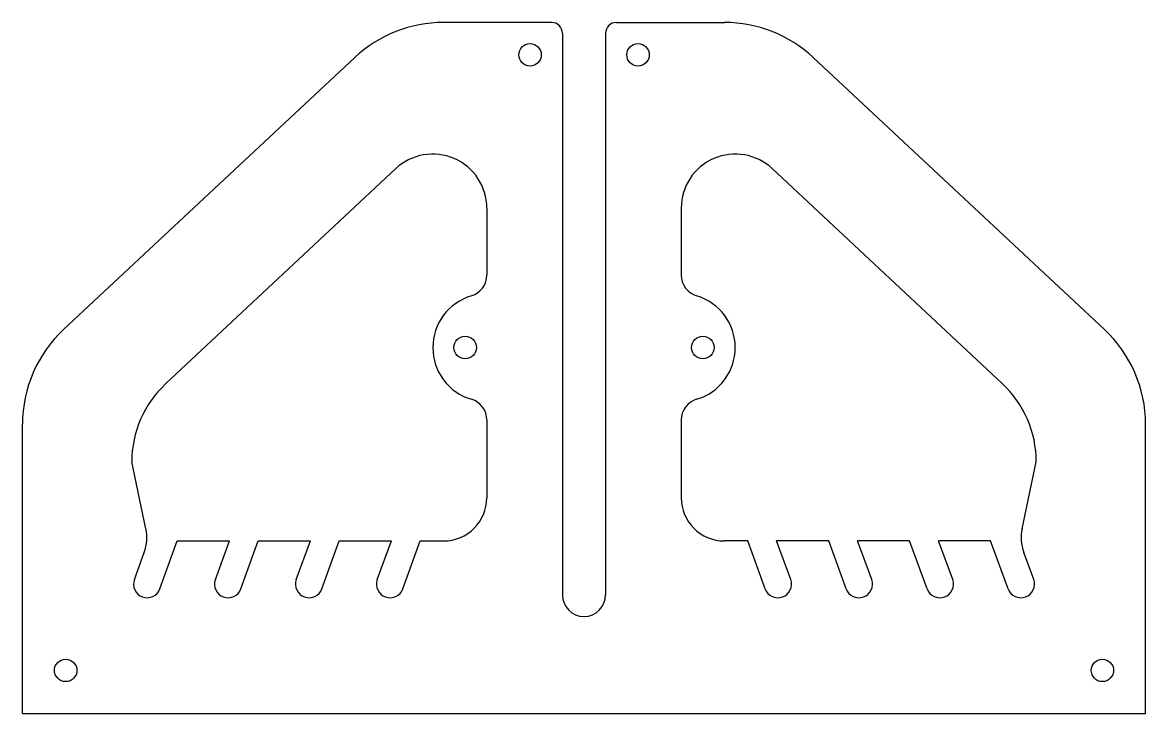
# Model space of a CAD drawing. Header units: millimetres. Extents: x 357.7 to 383.7, y 395 to 411.
import ezdxf

# ---------------------------------------------------------------- set-up
doc = ezdxf.new("R2010")
doc.units = ezdxf.units.MM

msp = doc.modelspace()

# ---------------------------------------------------------------- linework, layer by layer
for p, q in [((369.964, 410.976), (367.46, 410.976)), ((371.464, 410.976), (373.968, 410.976)), ((370.214, 410.726), (370.214, 397.723)), ((371.214, 410.726), (371.214, 397.723)), ((365.412, 410.168), (358.666, 403.866)), ((376.016, 410.168), (382.762, 403.866)), ((366.36, 407.592), (361.028, 402.61)), ((375.067, 407.592), (380.4, 402.61)), ((368.464, 406.679), (368.464, 405.127)), ((372.964, 406.679), (372.964, 405.127)), ((368.464, 401.773), (368.464, 399.973)), ((372.964, 401.773), (372.964, 399.973)), ((357.714, 394.976), (357.714, 401.674)), ((383.714, 394.976), (383.714, 401.674)), ((360.571, 399.256), (360.244, 400.805)), ((380.857, 399.256), (381.184, 400.805)), ((360.896, 397.865), (361.299, 398.973)), ((361.299, 398.973), (362.504, 398.973)), ((362.179, 398.081), (362.504, 398.973)), ((362.771, 397.865), (363.174, 398.973)), ((363.174, 398.973), (364.379, 398.973)), ((364.054, 398.081), (364.379, 398.973)), ((364.646, 397.865), (365.049, 398.973)), ((365.049, 398.973), (366.254, 398.973)), ((365.929, 398.081), (366.254, 398.973)), ((366.521, 397.865), (366.924, 398.973)), ((366.924, 398.973), (367.464, 398.973)), ((374.503, 398.973), (373.964, 398.973)), ((374.907, 397.865), (374.503, 398.973)), ((375.499, 398.081), (375.174, 398.973)), ((376.378, 398.973), (375.174, 398.973)), ((376.782, 397.865), (376.378, 398.973)), ((377.374, 398.081), (377.049, 398.973)), ((378.253, 398.973), (377.049, 398.973)), ((378.657, 397.865), (378.253, 398.973)), ((379.249, 398.081), (378.924, 398.973)), ((380.128, 398.973), (378.924, 398.973)), ((380.532, 397.865), (380.128, 398.973)), ((360.304, 398.081), (360.532, 398.707)), ((381.124, 398.081), (380.895, 398.707)), ((357.714, 394.976), (383.714, 394.976))]:
    msp.add_line(p, q)
for centre in [(369.464, 410.226), (371.964, 410.226), (367.964, 403.45), (373.464, 403.45), (358.714, 395.976), (382.714, 395.976)]:
    msp.add_circle(centre, 0.26)
for centre, radius, start, end in [((367.46, 407.976), 3, 90, 133.0549), ((369.964, 410.726), 0.25, 0, 90), ((371.464, 410.726), 0.25, 90, 180), ((373.968, 407.976), 3, 46.9451, 90), ((367.214, 406.679), 1.25, 0, 133.0549), ((374.214, 406.679), 1.25, 46.9451, 180), ((367.964, 405.127), 0.5, 286.6015, 0), ((373.464, 405.127), 0.5, 180, 253.3985), ((368.464, 403.45), 1.25, 106.6015, 253.3985), ((372.964, 403.45), 1.25, 286.6015, 73.3985), ((360.714, 401.674), 3, 133.0549, 180), ((380.714, 401.674), 3, 0, 46.9451), ((362.714, 400.805), 2.47, 133.0549, 180), ((378.714, 400.805), 2.47, 0, 46.9451), ((367.964, 401.773), 0.5, 360, 73.3985), ((373.464, 401.773), 0.5, 106.6015, 180), ((367.464, 399.973), 1, 270, 0), ((373.964, 399.973), 1, 180, 270), ((359.592, 399.05), 1, 340, 11.924), ((381.835, 399.05), 1, 168.076, 200), ((360.6, 397.973), 0.315, 160.0002, 339.9998), ((362.475, 397.973), 0.315, 160.0002, 339.9998), ((364.35, 397.973), 0.315, 160.0002, 339.9998), ((366.225, 397.973), 0.315, 160.0002, 339.9998), ((375.203, 397.973), 0.315, 200.0002, 19.9998), ((377.078, 397.973), 0.315, 200.0002, 19.9998), ((378.953, 397.973), 0.315, 200.0002, 19.9998), ((380.828, 397.973), 0.315, 200.0002, 19.9998), ((370.714, 397.723), 0.5, 180, 0)]:
    msp.add_arc(centre, radius, start, end)

doc.saveas('drawing.dxf')
